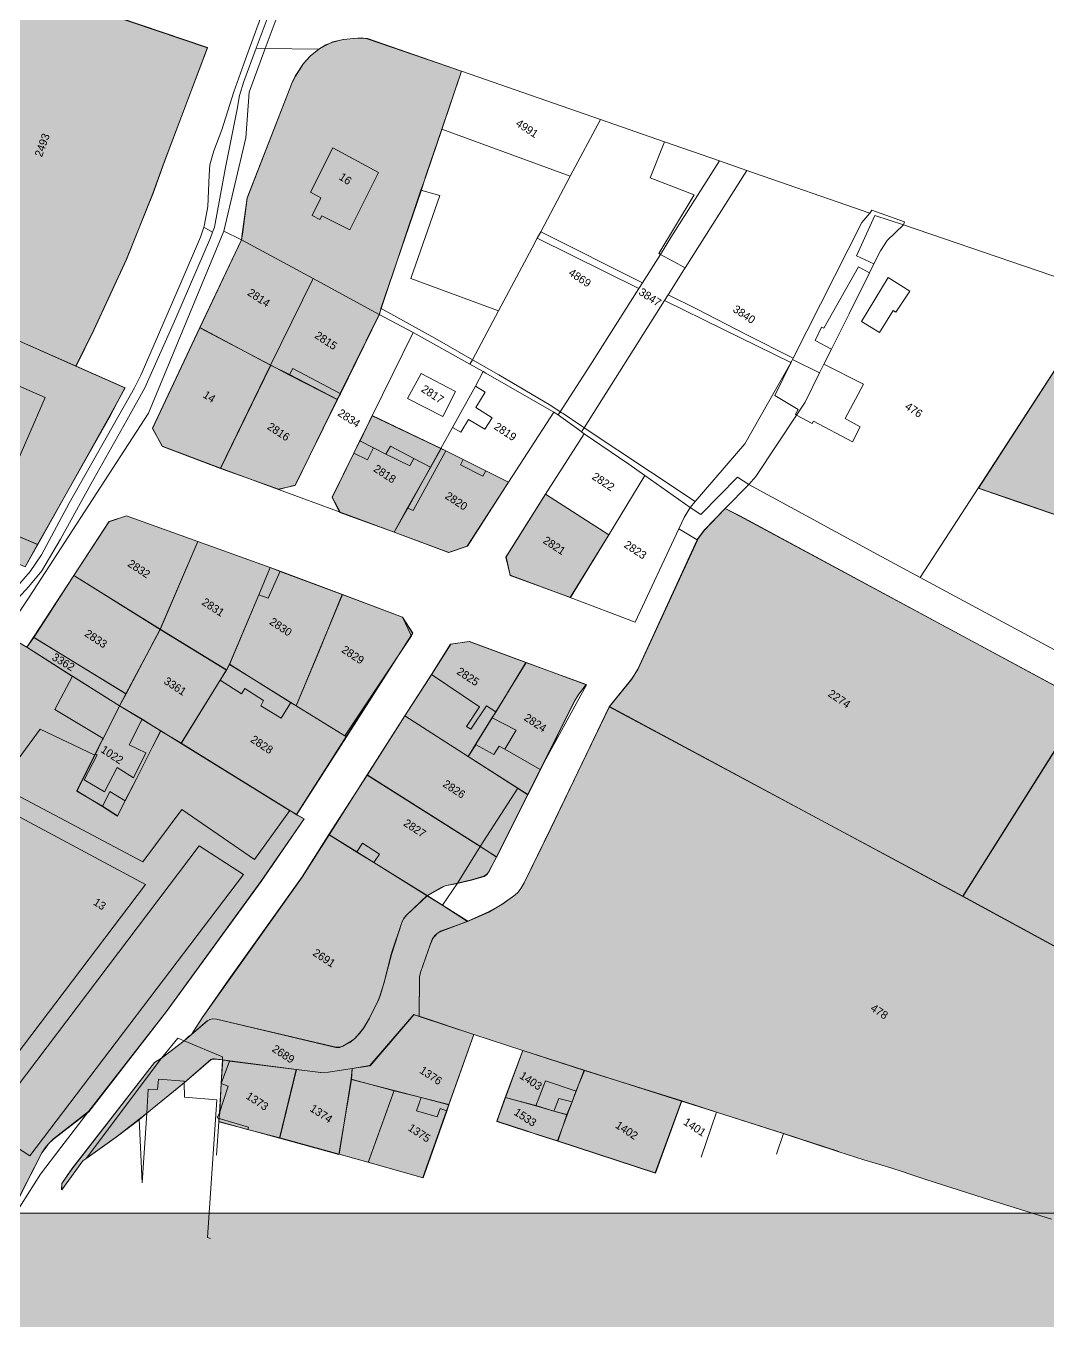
# Model space of a CAD drawing. Header units: metres. Extents: x -334141 to -333355, y -28142 to -27441.
# Drawn here: x -333808.2 to -333648.5, y -28024.6 to -27822.3 of the extents above; entities that cross this region are included whole.
import ezdxf

# ---------------------------------------------------------------- set-up
doc = ezdxf.new("R2010")
doc.units = ezdxf.units.M
for name, color, linetype, lineweight, true_color in [('EB-03-FIGURE-BUILT', 7, 'CONTINUOUS', 18, 0x151515), ('EB-03-FIGURE-VACANT', 7, 'CONTINUOUS', 18, 0xc8bcac), ('EB-BASE-DIVIDING', 7, 'CONTINUOUS', 18, 0xc8bcac), ('EB-BASE-EASEMENTS', 7, 'CONTINUOUS', 18, 0x71806b), ('EB-BASE-ENCROACHED', 7, 'CONTINUOUS', 18, 0x725d47), ('EB-BASE-PARCEL-NUMBERS', 7, 'CONTINUOUS', 9, 0x8a8d90), ('EB-BASE-PARCELS', 7, 'CONTINUOUS', 18, 0x8a8d90), ('EB-BASE-SECTIONS', 7, 'CONTINUOUS', 9, 0xded8cf), ('EB-BASE-SHEETS', 7, 'CONTINUOUS', 9, 0xded8cf), ('EB-BASE-STRUCTURES', 7, 'CONTINUOUS', 18, 0x4e504d), ('EB-KEY-BACKGROUND', 7, 'CONTINUOUS', 0, 0xf4f2ed), ('EB-KEY-TEXT', 7, 'CONTINUOUS', 13, 0x151515)]:
    doc.layers.add(name, color=color, linetype=linetype, lineweight=lineweight, true_color=true_color)
doc.styles.add('OD-INTER', font='Inter.ttf')

msp = doc.modelspace()

# ---------------------------------------------------------------- hatches: boundary and pattern name
at = {"layer": 'EB-03-FIGURE-BUILT', "transparency": 33554630}
for points in [[(-333740.17, -27829.35), (-333743.26, -27838.45), (-333745.64, -27845.47), (-333746.05, -27846.68), (-333746.47, -27848), (-333752.77, -27866.42), (-333752.77, -27866.53), (-333752.99, -27867.3), (-333759.07, -27879.74), (-333759.57, -27880.62), (-333767.02, -27876.8), (-333769.93, -27875.25), (-333781.02, -27869.42), (-333774.52, -27855.67), (-333774.39, -27854.78), (-333773.64, -27849.15), (-333766.61, -27831.08), (-333766.11, -27830.1), (-333764.84, -27828.14), (-333763.78, -27826.96), (-333762.45, -27825.9), (-333761.32, -27825.27), (-333760.28, -27824.75), (-333758.6, -27824.37), (-333757.02, -27824.2), (-333755.72, -27824.14), (-333754.89, -27824.28), (-333740.17, -27829.35)], [(-333845.79, -27855.37), (-333829.29, -27862.61), (-333800.39, -27875.4), (-333792.74, -27878.78), (-333795.22, -27883.46), (-333806.38, -27903.27), (-333810.66, -27901.46), (-333813.67, -27900.13), (-333817.23, -27898.67), (-333820.7, -27897.22), (-333836.01, -27890.46), (-333839.66, -27888.89), (-333865.19, -27877.77), (-333865.47, -27877.76), (-333886.71, -27868.47), (-333902.76, -27861.46), (-333891.65, -27835.21), (-333860.93, -27848.73), (-333853.63, -27851.98), (-333845.79, -27855.37)], [(-333777.81, -27891.41), (-333769.93, -27875.25), (-333767.02, -27876.8), (-333759.57, -27880.62), (-333766.15, -27894.04), (-333768.76, -27894.61), (-333777.81, -27891.41)], [(-333836.01, -27890.46), (-333820.7, -27897.22), (-333817.23, -27898.67), (-333813.67, -27900.13), (-333810.66, -27901.46), (-333806.38, -27903.27), (-333808.35, -27906.76), (-333819.57, -27901.92), (-333822.03, -27900.83), (-333822.81, -27902.03), (-333824.18, -27904.09), (-333825.75, -27906.48), (-333828.68, -27910.92), (-333825.03, -27912.5), (-333822.75, -27913.46), (-333827.54, -27920.62), (-333850.33, -27910.49), (-333860.08, -27906.15), (-333875.94, -27899.15), (-333865.47, -27877.76), (-333865.19, -27877.77), (-333839.66, -27888.89), (-333836.01, -27890.46)], [(-333756, -27887.07), (-333754.1, -27883.14), (-333743.36, -27888.29), (-333745.03, -27891.23), (-333748.59, -27897.54), (-333750.67, -27901.35), (-333759.17, -27898.28), (-333760.38, -27895.91), (-333756.99, -27889.03), (-333756.09, -27887.18), (-333756, -27887.07)], [(-333745.03, -27891.23), (-333743.36, -27888.29), (-333742.63, -27888.65), (-333739.9, -27889.97), (-333736.35, -27891.76), (-333732.8, -27893.55), (-333739.27, -27903.53), (-333742.17, -27904.54), (-333750.67, -27901.35), (-333748.59, -27897.54), (-333745.03, -27891.23)], [(-333787.22, -27916.49), (-333781.37, -27902.82), (-333770.03, -27906.89), (-333771.85, -27911.15), (-333776.39, -27921.98), (-333776.89, -27922.85), (-333787.22, -27916.49)], [(-333770.03, -27906.89), (-333768.48, -27907.5), (-333758.79, -27911.06), (-333762.44, -27920.03), (-333765.98, -27928.46), (-333766.88, -27927.98), (-333773.04, -27924.1), (-333776.39, -27921.98), (-333771.85, -27911.15), (-333770.03, -27906.89)], [(-333750.06, -27920.69), (-333758.18, -27933.28), (-333758.37, -27933.17), (-333765.98, -27928.46), (-333762.44, -27920.03), (-333758.79, -27911.06), (-333749.38, -27914.61), (-333747.8, -27917.11), (-333748, -27917.55), (-333750.06, -27920.69)], [(-333792.57, -27926.63), (-333787.22, -27916.49), (-333776.89, -27922.85), (-333777.87, -27924.48), (-333783.96, -27934.37), (-333787.13, -27932.37), (-333790.03, -27930.6), (-333793.57, -27928.48), (-333792.57, -27926.63)], [(-333797.35, -27936.01), (-333797.45, -27936.12), (-333797.55, -27936.44), (-333800.24, -27941.79), (-333796.25, -27944.15), (-333793.89, -27945.68), (-333792.7, -27943.28), (-333790.91, -27939.9), (-333788.42, -27934.88), (-333787.13, -27932.37), (-333783.96, -27934.37), (-333767.02, -27944.85), (-333766.74, -27944.97), (-333765.93, -27945.44), (-333764.75, -27946.15), (-333771.48, -27955.9), (-333786.27, -27976.25), (-333798.4, -27991.92), (-333803.92, -27996.17), (-333804.68, -27996.92), (-333805.17, -27997.56), (-333805.75, -27998.32), (-333809.23, -28005.19), (-333811.22, -28009.01), (-333811.94, -28011.09), (-333812.85, -28010.61), (-333813.67, -28010.14), (-333837.46, -27996.87), (-333836.67, -27995.67), (-333844.93, -27990.83), (-333852.82, -27986.22), (-333853.36, -27985.87), (-333853.64, -27985.75), (-333824.26, -27940.39), (-333809.96, -27918.24), (-333808.05, -27919.31), (-333801.08, -27923.78), (-333800.9, -27923.89), (-333793.57, -27928.48), (-333796.15, -27933.61), (-333796.25, -27933.72), (-333797.35, -27936.01)], [(-333806.98, -27917.79), (-333792.57, -27926.63), (-333793.57, -27928.48), (-333800.9, -27923.89), (-333801.08, -27923.78), (-333808.05, -27919.31), (-333806.98, -27917.79)], [(-333738.96, -27918.42), (-333730.1, -27921.73), (-333734.81, -27929.45), (-333735.4, -27930.31), (-333737.95, -27934.44), (-333737.95, -27934.55), (-333739.13, -27936.4), (-333749, -27930.05), (-333744.79, -27923.54), (-333741.84, -27918.87), (-333738.96, -27918.42)], [(-333777.87, -27924.48), (-333776.89, -27922.85), (-333776.39, -27921.98), (-333773.04, -27924.1), (-333766.88, -27927.98), (-333765.98, -27928.46), (-333758.37, -27933.17), (-333758.18, -27933.28), (-333765.93, -27945.44), (-333766.74, -27944.97), (-333767.02, -27944.85), (-333783.96, -27934.37), (-333777.87, -27924.48)], [(-333729.81, -27942.39), (-333731.43, -27941.33), (-333739.13, -27936.4), (-333737.95, -27934.55), (-333737.95, -27934.44), (-333735.4, -27930.31), (-333734.81, -27929.45), (-333730.1, -27921.73), (-333720.68, -27925.17), (-333721.36, -27926.03), (-333721.94, -27926.79), (-333722.53, -27927.77), (-333727.82, -27938.46), (-333729.81, -27942.39)], [(-333790.03, -27930.6), (-333787.13, -27932.37), (-333788.42, -27934.88), (-333790.91, -27939.9), (-333792.7, -27943.28), (-333793.89, -27945.68), (-333796.25, -27944.15), (-333800.24, -27941.79), (-333797.55, -27936.44), (-333797.45, -27936.12), (-333797.35, -27936.01), (-333796.25, -27933.72), (-333796.15, -27933.61), (-333793.57, -27928.48), (-333790.03, -27930.6)], [(-333717.1, -27928.63), (-333661.86, -27958.22), (-333639.33, -27970.45), (-333626.7, -27977.33), (-333591.36, -27996.45), (-333584.36, -28000.14), (-333585.73, -28002.2), (-333591.41, -28010.88), (-333600.11, -28024.01), (-333607.71, -28021.63), (-333615.77, -28019.01), (-333621.07, -28017.27), (-333628.77, -28015), (-333633.9, -28013.38), (-333638.02, -28012.01), (-333647.99, -28008.66), (-333658.52, -28005.4), (-333667.77, -28002.41), (-333670.15, -28001.66), (-333671.15, -28001.29), (-333673.07, -28000.67), (-333677.29, -27999.41), (-333681.23, -27998.16), (-333689.92, -27995.3), (-333700.35, -27991.94), (-333705.76, -27990.19), (-333720.96, -27985.44), (-333730.57, -27982.32), (-333738.26, -27979.83), (-333746.77, -27976.98), (-333746.73, -27970.76), (-333746.52, -27969.99), (-333745.08, -27965.83), (-333744.67, -27964.84), (-333744.28, -27964.41), (-333744, -27964.09), (-333743.43, -27963.67), (-333739.21, -27962.15), (-333735.91, -27960.71), (-333733.83, -27959.45), (-333731.84, -27958.08), (-333731.36, -27957.65), (-333730.88, -27957), (-333730.38, -27956.13), (-333726.19, -27947.62), (-333717.1, -27928.63)], [(-333731.43, -27941.33), (-333729.81, -27942.39), (-333734.68, -27952.1), (-333737.22, -27950.45), (-333754.88, -27939.28), (-333749, -27930.05), (-333739.13, -27936.4), (-333731.43, -27941.33)], [(-333737.22, -27950.45), (-333734.68, -27952.1), (-333735.88, -27954.38), (-333736.17, -27954.82), (-333736.64, -27955.13), (-333738.61, -27955.73), (-333740.85, -27956.21), (-333742.71, -27956.59), (-333743.28, -27956.9), (-333745.55, -27958.15), (-333753.88, -27952.97), (-333756.51, -27951.33), (-333760.85, -27948.62), (-333754.88, -27939.28), (-333737.22, -27950.45)], [(-333756.51, -27951.33), (-333753.88, -27952.97), (-333745.55, -27958.15), (-333748.71, -27961.15), (-333749.19, -27961.69), (-333749.49, -27962.34), (-333751.14, -27967.28), (-333752.23, -27971.68), (-333752.85, -27973.66), (-333753.16, -27974.53), (-333754.55, -27977.26), (-333755.44, -27978.78), (-333756.12, -27979.65), (-333756.89, -27980.51), (-333757.65, -27981.04), (-333758.69, -27981.67), (-333759.16, -27981.87), (-333759.81, -27981.85), (-333778.44, -27977.42), (-333779, -27977.4), (-333779.46, -27977.49), (-333779.84, -27977.7), (-333782.32, -27979.83), (-333780.66, -27977.23), (-333776.47, -27971.27), (-333765.07, -27955.24), (-333760.85, -27948.62), (-333756.51, -27951.33)], [(-333748.71, -27961.15), (-333745.55, -27958.15), (-333743.1, -27959.68), (-333739.21, -27962.15), (-333743.43, -27963.67), (-333744, -27964.09), (-333744.28, -27964.41), (-333744.67, -27964.84), (-333745.08, -27965.83), (-333746.52, -27969.99), (-333746.73, -27970.76), (-333746.77, -27976.98), (-333747.59, -27976.73), (-333754.44, -27984.7), (-333757.24, -27985.16), (-333760.96, -27985.69), (-333762.17, -27985.76), (-333765.95, -27985.29), (-333776.36, -27983.93), (-333777.46, -27983.78), (-333778.75, -27983.62), (-333779.03, -27983.61), (-333779.31, -27983.71), (-333783.42, -27987.34), (-333789.33, -27992.13), (-333790.48, -27993.09), (-333794.09, -27995.85), (-333798.84, -27999.23), (-333799.31, -27999.55), (-333802.62, -28004.09), (-333802.59, -28003.09), (-333801.03, -28000.82), (-333788.13, -27984.18), (-333787.08, -27983.55), (-333783.47, -27980.79), (-333782.8, -27980.15), (-333782.32, -27979.83), (-333779.84, -27977.7), (-333779.46, -27977.49), (-333779, -27977.4), (-333778.44, -27977.42), (-333759.81, -27981.85), (-333759.16, -27981.87), (-333758.69, -27981.67), (-333757.65, -27981.04), (-333756.89, -27980.51), (-333756.12, -27979.65), (-333755.44, -27978.78), (-333754.55, -27977.26), (-333753.16, -27974.53), (-333752.85, -27973.66), (-333752.23, -27971.68), (-333751.14, -27967.28), (-333749.49, -27962.34), (-333749.19, -27961.69), (-333748.71, -27961.15)], [(-333746.77, -27976.98), (-333738.26, -27979.83), (-333742.16, -27990.8), (-333746.47, -27989.65), (-333750.69, -27988.61), (-333757.39, -27986.82), (-333757.24, -27985.16), (-333754.44, -27984.7), (-333747.59, -27976.73), (-333746.77, -27976.98)], [(-333777.46, -27983.78), (-333776.36, -27983.93), (-333765.95, -27985.29), (-333768.54, -27995.97), (-333773.59, -27994.68), (-333778.08, -27993.41), (-333778.07, -27992.97), (-333777.94, -27992.09), (-333777.69, -27987.43), (-333777.46, -27983.78)], [(-333722.89, -27990.37), (-333723.7, -27992.34), (-333725.72, -27991.82), (-333728.56, -27990.94), (-333733.33, -27989.66), (-333730.57, -27982.32), (-333720.96, -27985.44), (-333722.28, -27988.72), (-333722.89, -27990.37)], [(-333705.76, -27990.19), (-333709.86, -28001.48), (-333725.14, -27996.5), (-333723.7, -27992.34), (-333722.89, -27990.37), (-333722.28, -27988.72), (-333720.96, -27985.44), (-333705.76, -27990.19)], [(-333759.28, -27998.52), (-333757.39, -27986.82), (-333750.69, -27988.61), (-333746.47, -27989.65), (-333742.16, -27990.8), (-333742.47, -27991.78), (-333746.17, -28002.2), (-333754.79, -27999.79), (-333759.28, -27998.52)], [(-333723.7, -27992.34), (-333725.14, -27996.5), (-333728.25, -27995.51), (-333729.99, -27994.89), (-333734.66, -27993.39), (-333733.33, -27989.66), (-333728.56, -27990.94), (-333725.72, -27991.82), (-333723.7, -27992.34)]]:
    msp.add_hatch(color=256, dxfattribs=at).paths.add_polyline_path(points)
at = {"layer": 'EB-03-FIGURE-VACANT', "transparency": 33554630}
for points in [[(-333829.29, -27862.61), (-333812.78, -27814.57), (-333807.56, -27816.2), (-333779.84, -27825.62), (-333786.59, -27843.58), (-333788.33, -27848.41), (-333792.49, -27858.69), (-333797.6, -27869.73), (-333800.39, -27875.4), (-333829.29, -27862.61)], [(-333609.37, -27874.48), (-333629.05, -27904.98), (-333653.29, -27896.58), (-333659.42, -27894.47), (-333639.74, -27864.08), (-333609.37, -27874.48)], [(-333781.02, -27869.42), (-333769.93, -27875.25), (-333777.81, -27891.41), (-333786.86, -27887.98), (-333788.43, -27885.15), (-333781.02, -27869.42)], [(-333727.04, -27895.42), (-333717.17, -27901.76), (-333723.16, -27911.54), (-333732.58, -27908.1), (-333733.21, -27905.19), (-333727.04, -27895.42)], [(-333781.37, -27902.82), (-333787.22, -27916.49), (-333800.72, -27908.14), (-333795.23, -27899.67), (-333792.52, -27898.77), (-333781.37, -27902.82)], [(-333717.1, -27928.63), (-333713.61, -27924.31), (-333712.63, -27922.79), (-333703.31, -27902.58), (-333703.31, -27902.47), (-333702.24, -27901.07), (-333698.97, -27897.63), (-333696.7, -27898.82), (-333642.73, -27927.92), (-333661.86, -27958.22), (-333717.1, -27928.63)], [(-333787.22, -27916.49), (-333792.57, -27926.63), (-333806.98, -27917.79), (-333800.72, -27908.14), (-333787.22, -27916.49)], [(-333661.86, -27958.22), (-333642.73, -27927.92), (-333620.02, -27940.05), (-333639.33, -27970.45), (-333661.86, -27958.22)], [(-333760.96, -27985.69), (-333757.24, -27985.16), (-333757.39, -27986.82), (-333759.28, -27998.52), (-333768.54, -27995.97), (-333765.95, -27985.29), (-333762.17, -27985.76), (-333760.96, -27985.69)]]:
    msp.add_hatch(color=256, dxfattribs=at).paths.add_polyline_path(points)
at = {"layer": 'EB-KEY-BACKGROUND', "transparency": 33554687}
msp.add_hatch(color=256, dxfattribs=at).paths.add_polyline_path([(-334064.11, -28007.72), (-333479.11, -28007.72), (-333479.11, -28141.72), (-334064.11, -28141.72)])

# ---------------------------------------------------------------- linework, layer by layer
at = {"layer": 'EB-03-FIGURE-BUILT'}
for points in [[(-333740.17, -27829.35), (-333743.26, -27838.45), (-333745.64, -27845.47), (-333746.05, -27846.68), (-333746.47, -27848), (-333752.77, -27866.42), (-333752.77, -27866.53), (-333752.99, -27867.3), (-333759.07, -27879.74), (-333759.57, -27880.62), (-333767.02, -27876.8), (-333769.93, -27875.25), (-333781.02, -27869.42), (-333774.52, -27855.67), (-333774.39, -27854.78), (-333773.64, -27849.15), (-333766.61, -27831.08), (-333766.11, -27830.1), (-333764.84, -27828.14), (-333763.78, -27826.96), (-333762.45, -27825.9), (-333761.32, -27825.27), (-333760.28, -27824.75), (-333758.6, -27824.37), (-333757.02, -27824.2), (-333755.72, -27824.14), (-333754.89, -27824.28), (-333740.17, -27829.35)], [(-333845.79, -27855.37), (-333829.29, -27862.61), (-333800.39, -27875.4), (-333792.74, -27878.78), (-333795.22, -27883.46), (-333806.38, -27903.27), (-333810.66, -27901.46), (-333813.67, -27900.13), (-333817.23, -27898.67), (-333820.7, -27897.22), (-333836.01, -27890.46), (-333839.66, -27888.89), (-333865.19, -27877.77), (-333865.47, -27877.76), (-333886.71, -27868.47), (-333902.76, -27861.46), (-333891.65, -27835.21), (-333860.93, -27848.73), (-333853.63, -27851.98), (-333845.79, -27855.37)], [(-333777.81, -27891.41), (-333769.93, -27875.25), (-333767.02, -27876.8), (-333759.57, -27880.62), (-333766.15, -27894.04), (-333768.76, -27894.61), (-333777.81, -27891.41)], [(-333836.01, -27890.46), (-333820.7, -27897.22), (-333817.23, -27898.67), (-333813.67, -27900.13), (-333810.66, -27901.46), (-333806.38, -27903.27), (-333808.35, -27906.76), (-333819.57, -27901.92), (-333822.03, -27900.83), (-333822.81, -27902.03), (-333824.18, -27904.09), (-333825.75, -27906.48), (-333828.68, -27910.92), (-333825.03, -27912.5), (-333822.75, -27913.46), (-333827.54, -27920.62), (-333850.33, -27910.49), (-333860.08, -27906.15), (-333875.94, -27899.15), (-333865.47, -27877.76), (-333865.19, -27877.77), (-333839.66, -27888.89), (-333836.01, -27890.46)], [(-333756, -27887.07), (-333754.1, -27883.14), (-333743.36, -27888.29), (-333745.03, -27891.23), (-333748.59, -27897.54), (-333750.67, -27901.35), (-333759.17, -27898.28), (-333760.38, -27895.91), (-333756.99, -27889.03), (-333756.09, -27887.18), (-333756, -27887.07)], [(-333745.03, -27891.23), (-333743.36, -27888.29), (-333742.63, -27888.65), (-333739.9, -27889.97), (-333736.35, -27891.76), (-333732.8, -27893.55), (-333739.27, -27903.53), (-333742.17, -27904.54), (-333750.67, -27901.35), (-333748.59, -27897.54), (-333745.03, -27891.23)], [(-333787.22, -27916.49), (-333781.37, -27902.82), (-333770.03, -27906.89), (-333771.85, -27911.15), (-333776.39, -27921.98), (-333776.89, -27922.85), (-333787.22, -27916.49)], [(-333770.03, -27906.89), (-333768.48, -27907.5), (-333758.79, -27911.06), (-333762.44, -27920.03), (-333765.98, -27928.46), (-333766.88, -27927.98), (-333773.04, -27924.1), (-333776.39, -27921.98), (-333771.85, -27911.15), (-333770.03, -27906.89)], [(-333750.06, -27920.69), (-333758.18, -27933.28), (-333758.37, -27933.17), (-333765.98, -27928.46), (-333762.44, -27920.03), (-333758.79, -27911.06), (-333749.38, -27914.61), (-333747.8, -27917.11), (-333748, -27917.55), (-333750.06, -27920.69)], [(-333792.57, -27926.63), (-333787.22, -27916.49), (-333776.89, -27922.85), (-333777.87, -27924.48), (-333783.96, -27934.37), (-333787.13, -27932.37), (-333790.03, -27930.6), (-333793.57, -27928.48), (-333792.57, -27926.63)], [(-333806.98, -27917.79), (-333792.57, -27926.63), (-333793.57, -27928.48), (-333800.9, -27923.89), (-333801.08, -27923.78), (-333808.05, -27919.31), (-333806.98, -27917.79)], [(-333738.96, -27918.42), (-333730.1, -27921.73), (-333734.81, -27929.45), (-333735.4, -27930.31), (-333737.95, -27934.44), (-333737.95, -27934.55), (-333739.13, -27936.4), (-333749, -27930.05), (-333744.79, -27923.54), (-333741.84, -27918.87), (-333738.96, -27918.42)], [(-333777.87, -27924.48), (-333776.89, -27922.85), (-333776.39, -27921.98), (-333773.04, -27924.1), (-333766.88, -27927.98), (-333765.98, -27928.46), (-333758.37, -27933.17), (-333758.18, -27933.28), (-333765.93, -27945.44), (-333766.74, -27944.97), (-333767.02, -27944.85), (-333783.96, -27934.37), (-333777.87, -27924.48)], [(-333729.81, -27942.39), (-333731.43, -27941.33), (-333739.13, -27936.4), (-333737.95, -27934.55), (-333737.95, -27934.44), (-333735.4, -27930.31), (-333734.81, -27929.45), (-333730.1, -27921.73), (-333720.68, -27925.17), (-333721.36, -27926.03), (-333721.94, -27926.79), (-333722.53, -27927.77), (-333727.82, -27938.46), (-333729.81, -27942.39)], [(-333790.03, -27930.6), (-333787.13, -27932.37), (-333788.42, -27934.88), (-333790.91, -27939.9), (-333792.7, -27943.28), (-333793.89, -27945.68), (-333796.25, -27944.15), (-333800.24, -27941.79), (-333797.55, -27936.44), (-333797.45, -27936.12), (-333797.35, -27936.01), (-333796.25, -27933.72), (-333796.15, -27933.61), (-333793.57, -27928.48), (-333790.03, -27930.6)], [(-333731.43, -27941.33), (-333729.81, -27942.39), (-333734.68, -27952.1), (-333737.22, -27950.45), (-333754.88, -27939.28), (-333749, -27930.05), (-333739.13, -27936.4), (-333731.43, -27941.33)], [(-333737.22, -27950.45), (-333734.68, -27952.1), (-333735.88, -27954.38), (-333736.17, -27954.82), (-333736.64, -27955.13), (-333738.61, -27955.73), (-333740.85, -27956.21), (-333742.71, -27956.59), (-333743.28, -27956.9), (-333745.55, -27958.15), (-333753.88, -27952.97), (-333756.51, -27951.33), (-333760.85, -27948.62), (-333754.88, -27939.28), (-333737.22, -27950.45)], [(-333756.51, -27951.33), (-333753.88, -27952.97), (-333745.55, -27958.15), (-333748.71, -27961.15), (-333749.19, -27961.69), (-333749.49, -27962.34), (-333751.14, -27967.28), (-333752.23, -27971.68), (-333752.85, -27973.66), (-333753.16, -27974.53), (-333754.55, -27977.26), (-333755.44, -27978.78), (-333756.12, -27979.65), (-333756.89, -27980.51), (-333757.65, -27981.04), (-333758.69, -27981.67), (-333759.16, -27981.87), (-333759.81, -27981.85), (-333778.44, -27977.42), (-333779, -27977.4), (-333779.46, -27977.49), (-333779.84, -27977.7), (-333782.32, -27979.83), (-333780.66, -27977.23), (-333776.47, -27971.27), (-333765.07, -27955.24), (-333760.85, -27948.62), (-333756.51, -27951.33)], [(-333748.71, -27961.15), (-333745.55, -27958.15), (-333743.1, -27959.68), (-333739.21, -27962.15), (-333743.43, -27963.67), (-333744, -27964.09), (-333744.28, -27964.41), (-333744.67, -27964.84), (-333745.08, -27965.83), (-333746.52, -27969.99), (-333746.73, -27970.76), (-333746.77, -27976.98), (-333747.59, -27976.73), (-333754.44, -27984.7), (-333757.24, -27985.16), (-333760.96, -27985.69), (-333762.17, -27985.76), (-333765.95, -27985.29), (-333776.36, -27983.93), (-333777.46, -27983.78), (-333778.75, -27983.62), (-333779.03, -27983.61), (-333779.31, -27983.71), (-333783.42, -27987.34), (-333789.33, -27992.13), (-333790.48, -27993.09), (-333794.09, -27995.85), (-333798.84, -27999.23), (-333799.31, -27999.55), (-333802.62, -28004.09), (-333802.59, -28003.09), (-333801.03, -28000.82), (-333788.13, -27984.18), (-333787.08, -27983.55), (-333783.47, -27980.79), (-333782.8, -27980.15), (-333782.32, -27979.83), (-333779.84, -27977.7), (-333779.46, -27977.49), (-333779, -27977.4), (-333778.44, -27977.42), (-333759.81, -27981.85), (-333759.16, -27981.87), (-333758.69, -27981.67), (-333757.65, -27981.04), (-333756.89, -27980.51), (-333756.12, -27979.65), (-333755.44, -27978.78), (-333754.55, -27977.26), (-333753.16, -27974.53), (-333752.85, -27973.66), (-333752.23, -27971.68), (-333751.14, -27967.28), (-333749.49, -27962.34), (-333749.19, -27961.69), (-333748.71, -27961.15)], [(-333746.77, -27976.98), (-333738.26, -27979.83), (-333742.16, -27990.8), (-333746.47, -27989.65), (-333750.69, -27988.61), (-333757.39, -27986.82), (-333757.24, -27985.16), (-333754.44, -27984.7), (-333747.59, -27976.73), (-333746.77, -27976.98)], [(-333777.46, -27983.78), (-333776.36, -27983.93), (-333765.95, -27985.29), (-333768.54, -27995.97), (-333773.59, -27994.68), (-333778.08, -27993.41), (-333778.07, -27992.97), (-333777.94, -27992.09), (-333777.69, -27987.43), (-333777.46, -27983.78)], [(-333722.89, -27990.37), (-333723.7, -27992.34), (-333725.72, -27991.82), (-333728.56, -27990.94), (-333733.33, -27989.66), (-333730.57, -27982.32), (-333720.96, -27985.44), (-333722.28, -27988.72), (-333722.89, -27990.37)], [(-333705.76, -27990.19), (-333709.86, -28001.48), (-333725.14, -27996.5), (-333723.7, -27992.34), (-333722.89, -27990.37), (-333722.28, -27988.72), (-333720.96, -27985.44), (-333705.76, -27990.19)], [(-333759.28, -27998.52), (-333757.39, -27986.82), (-333750.69, -27988.61), (-333746.47, -27989.65), (-333742.16, -27990.8), (-333742.47, -27991.78), (-333746.17, -28002.2), (-333754.79, -27999.79), (-333759.28, -27998.52)], [(-333723.7, -27992.34), (-333725.14, -27996.5), (-333728.25, -27995.51), (-333729.99, -27994.89), (-333734.66, -27993.39), (-333733.33, -27989.66), (-333728.56, -27990.94), (-333725.72, -27991.82), (-333723.7, -27992.34)]]:
    msp.add_lwpolyline(points, close=True, dxfattribs=at)
for points in [[(-333809.96, -27918.24), (-333808.05, -27919.31), (-333801.08, -27923.78), (-333800.9, -27923.89), (-333793.57, -27928.48), (-333796.15, -27933.61), (-333796.25, -27933.72), (-333797.35, -27936.01), (-333797.35, -27936.01), (-333797.45, -27936.12), (-333797.55, -27936.44), (-333800.24, -27941.79), (-333796.25, -27944.15), (-333793.89, -27945.68), (-333792.7, -27943.28), (-333790.91, -27939.9), (-333788.42, -27934.88), (-333787.13, -27932.37), (-333783.96, -27934.37), (-333767.02, -27944.85), (-333766.74, -27944.97), (-333765.93, -27945.44), (-333764.75, -27946.15), (-333771.48, -27955.9), (-333786.27, -27976.25), (-333798.4, -27991.92), (-333803.92, -27996.17), (-333804.68, -27996.92), (-333805.17, -27997.56), (-333805.75, -27998.32), (-333809.23, -28005.19)], [(-333647.99, -28008.66), (-333658.52, -28005.4), (-333667.77, -28002.41), (-333670.15, -28001.66), (-333671.15, -28001.29), (-333673.07, -28000.67), (-333677.29, -27999.41), (-333681.23, -27998.16), (-333689.92, -27995.3), (-333700.35, -27991.94), (-333705.76, -27990.19), (-333720.96, -27985.44), (-333730.57, -27982.32), (-333738.26, -27979.83), (-333746.77, -27976.98), (-333746.73, -27970.76), (-333746.52, -27969.99), (-333745.08, -27965.83), (-333744.67, -27964.84), (-333744.28, -27964.41), (-333744, -27964.09), (-333743.43, -27963.67), (-333739.21, -27962.15), (-333735.91, -27960.71), (-333733.83, -27959.45), (-333731.84, -27958.08), (-333731.36, -27957.65), (-333730.88, -27957), (-333730.38, -27956.13), (-333726.19, -27947.62), (-333717.1, -27928.63), (-333717.1, -27928.63), (-333661.86, -27958.22), (-333639.33, -27970.45)]]:
    msp.add_lwpolyline(points, dxfattribs=at)
at = {"layer": 'EB-03-FIGURE-VACANT'}
for points in [[(-333829.29, -27862.61), (-333812.78, -27814.57), (-333807.56, -27816.2), (-333779.84, -27825.62), (-333786.59, -27843.58), (-333788.33, -27848.41), (-333792.49, -27858.69), (-333797.6, -27869.73), (-333800.39, -27875.4), (-333829.29, -27862.61)], [(-333609.37, -27874.48), (-333629.05, -27904.98), (-333653.29, -27896.58), (-333659.42, -27894.47), (-333639.74, -27864.08), (-333609.37, -27874.48)], [(-333781.02, -27869.42), (-333769.93, -27875.25), (-333777.81, -27891.41), (-333786.86, -27887.98), (-333788.43, -27885.15), (-333781.02, -27869.42)], [(-333727.04, -27895.42), (-333717.17, -27901.76), (-333723.16, -27911.54), (-333732.58, -27908.1), (-333733.21, -27905.19), (-333727.04, -27895.42)], [(-333781.37, -27902.82), (-333787.22, -27916.49), (-333800.72, -27908.14), (-333795.23, -27899.67), (-333792.52, -27898.77), (-333781.37, -27902.82)], [(-333717.1, -27928.63), (-333713.61, -27924.31), (-333712.63, -27922.79), (-333703.31, -27902.58), (-333703.31, -27902.47), (-333702.24, -27901.07), (-333698.97, -27897.63), (-333696.7, -27898.82), (-333642.73, -27927.92), (-333661.86, -27958.22), (-333717.1, -27928.63)], [(-333787.22, -27916.49), (-333792.57, -27926.63), (-333806.98, -27917.79), (-333800.72, -27908.14), (-333787.22, -27916.49)], [(-333661.86, -27958.22), (-333642.73, -27927.92), (-333620.02, -27940.05), (-333639.33, -27970.45), (-333661.86, -27958.22)], [(-333760.96, -27985.69), (-333757.24, -27985.16), (-333757.39, -27986.82), (-333759.28, -27998.52), (-333768.54, -27995.97), (-333765.95, -27985.29), (-333762.17, -27985.76), (-333760.96, -27985.69)]]:
    msp.add_lwpolyline(points, close=True, dxfattribs=at)
at = {"layer": 'EB-BASE-DIVIDING'}
for points in [[(-333780.42, -27853.68), (-333780.29, -27853.29), (-333779.81, -27850.49), (-333779.6, -27845.59), (-333779.47, -27843.96), (-333778.84, -27841.76), (-333777.6, -27838.5), (-333775.72, -27832.54), (-333773.91, -27827.47), (-333773.28, -27825.75), (-333770.63, -27818.5), (-333769.61, -27818.64), (-333772.24, -27825.76)], [(-333772.24, -27825.76), (-333774.16, -27830.94), (-333774.82, -27833.14), (-333775.21, -27835.27), (-333777.08, -27844.63), (-333778.73, -27853.68), (-333779.05, -27854.48)], [(-333772.24, -27825.76), (-333770.82, -27825.78)], [(-333770.82, -27825.78), (-333762.45, -27825.88)], [(-333671.14, -27853.31), (-333670.95, -27852.89), (-333676.08, -27851.02), (-333676.35, -27851.52)], [(-333779.05, -27854.48), (-333779.39, -27855.35), (-333784.81, -27867.94), (-333789.61, -27878.82), (-333792.45, -27883.86), (-333798.08, -27893.86), (-333802.83, -27902.44), (-333805.75, -27907.41), (-333807.73, -27909.85), (-333812.22, -27914.71), (-333814.7, -27917.34)], [(-333811.86, -27912.12), (-333809.5, -27909.78), (-333807.57, -27907.48), (-333805.77, -27904.89), (-333801.48, -27896.8), (-333795.45, -27886.24), (-333791.24, -27878.82), (-333790.21, -27876.69), (-333783.97, -27862.29), (-333780.94, -27855.27), (-333780.42, -27853.68)], [(-333780.42, -27853.68), (-333779.05, -27854.48)], [(-333698.96, -27897.64), (-333695.26, -27893.88)], [(-333706.2, -27900.83), (-333703.36, -27902.57)]]:
    msp.add_lwpolyline(points, dxfattribs=at)
at = {"layer": 'EB-BASE-EASEMENTS'}
for points in [[(-333711.88, -27862.39), (-333727.79, -27854.42)], [(-333728.32, -27855.41), (-333712.45, -27863.28)], [(-333688.34, -27874.15), (-333695.57, -27870.5), (-333703.47, -27866.46), (-333707.88, -27864.28)], [(-333738.47, -27874.42), (-333744.34, -27871.06), (-333752.72, -27866.42)], [(-333708.45, -27865.18), (-333699.32, -27869.61), (-333688.71, -27874.85)], [(-333724.75, -27882.53), (-333726.23, -27881.54), (-333734.35, -27876.76), (-333738.47, -27874.42)], [(-333721.01, -27885.04), (-333721.27, -27884.85), (-333721.5, -27884.7), (-333724.3, -27882.82), (-333724.51, -27882.68), (-333724.75, -27882.53)], [(-333703.67, -27896.58), (-333710.66, -27891.91), (-333721.01, -27885.04)], [(-333753.93, -27888.19), (-333756.04, -27887.06)], [(-333747.62, -27889.85), (-333751.28, -27887.93), (-333751.97, -27889.16)], [(-333733.41, -27935.23), (-333734.29, -27934.78), (-333735.11, -27936.08), (-333737.96, -27934.54)], [(-333818.74, -27994.86), (-333789.51, -27956.37), (-333821.35, -27939.34), (-333846.67, -27977.03)]]:
    msp.add_lwpolyline(points, dxfattribs=at)
at = {"layer": 'EB-BASE-ENCROACHED'}
for points in [[(-333671.14, -27853.31), (-333675.57, -27851.87), (-333678.47, -27858.2), (-333675.74, -27859.45)], [(-333682.36, -27872.75), (-333684.93, -27871.38), (-333683.91, -27869.32), (-333683.54, -27869.48), (-333678.13, -27859.91), (-333676.43, -27860.84)], [(-333787.05, -27983.52), (-333784.49, -27980.4), (-333783.48, -27980.83)], [(-333783.48, -27980.83), (-333777.48, -27983.33), (-333777.49, -27983.8)], [(-333798.82, -27999.18), (-333787.05, -27983.52)]]:
    msp.add_lwpolyline(points, dxfattribs=at)
at = {"layer": 'EB-BASE-PARCELS'}
for points in [[(-333800.38, -27875.41), (-333797.59, -27869.77), (-333792.48, -27858.75), (-333788.36, -27848.42), (-333786.59, -27843.55), (-333779.85, -27825.67), (-333807.61, -27816.25), (-333812.81, -27814.56)], [(-333774.55, -27855.67), (-333774.43, -27854.76), (-333773.64, -27849.11), (-333766.63, -27831.1), (-333766.14, -27830.09), (-333764.87, -27828.15), (-333763.82, -27827), (-333762.45, -27825.88)], [(-333762.45, -27825.88), (-333761.34, -27825.22), (-333760.26, -27824.8), (-333758.64, -27824.4), (-333757.01, -27824.21), (-333755.72, -27824.17), (-333754.86, -27824.22)], [(-333740.15, -27829.35), (-333754.86, -27824.22)], [(-333740.15, -27829.35), (-333743.24, -27838.4)], [(-333718.46, -27836.87), (-333740.15, -27829.35)], [(-333718.46, -27836.87), (-333723.18, -27845.74)], [(-333708.46, -27840.35), (-333718.46, -27836.87)], [(-333743.24, -27838.4), (-333745.67, -27845.51), (-333746.06, -27846.67), (-333746.5, -27847.94)], [(-333699.84, -27843.35), (-333708.46, -27840.35)], [(-333709.07, -27857.95), (-333707.45, -27855.32), (-333699.84, -27843.35)], [(-333695.6, -27844.85), (-333699.84, -27843.35)], [(-333723.18, -27845.74), (-333727.79, -27854.42)], [(-333705.2, -27860.04), (-333695.6, -27844.85)], [(-333676.35, -27851.52), (-333695.6, -27844.85)], [(-333746.5, -27847.94), (-333752.72, -27866.42)], [(-333688.34, -27874.15), (-333677.65, -27852.98), (-333676.35, -27851.52)], [(-333727.79, -27854.42), (-333728.32, -27855.41)], [(-333671.14, -27853.31), (-333673.65, -27855.8), (-333674.73, -27857.41), (-333675.74, -27859.45)], [(-333639.74, -27864.08), (-333671.14, -27853.31)], [(-333781.05, -27869.39), (-333774.55, -27855.67)], [(-333728.32, -27855.41), (-333729.13, -27856.95), (-333734.38, -27866.76)], [(-333711.88, -27862.39), (-333709.07, -27857.95)], [(-333707.88, -27864.28), (-333705.41, -27860.38), (-333705.2, -27860.04)], [(-333675.74, -27859.45), (-333676.43, -27860.84)], [(-333769.98, -27875.24), (-333763.34, -27861.74)], [(-333712.45, -27863.28), (-333711.88, -27862.39)], [(-333676.43, -27860.84), (-333679.62, -27867.23), (-333681.24, -27870.47), (-333682.36, -27872.75)], [(-333829.29, -27862.64), (-333800.38, -27875.41)], [(-333724.75, -27882.53), (-333720.11, -27875.34), (-333712.45, -27863.28)], [(-333708.45, -27865.18), (-333707.88, -27864.28)], [(-333659.45, -27894.46), (-333639.74, -27864.08)], [(-333752.72, -27866.42), (-333752.78, -27866.58), (-333753.03, -27867.32)], [(-333721.01, -27885.04), (-333708.45, -27865.18)], [(-333759.11, -27879.71), (-333753.03, -27867.32)], [(-333734.38, -27866.76), (-333738.47, -27874.42)], [(-333781.05, -27869.39), (-333788.45, -27885.12), (-333786.9, -27887.92), (-333777.8, -27891.36)], [(-333769.98, -27875.24), (-333781.05, -27869.39)], [(-333754.14, -27883.16), (-333747.74, -27870.18)], [(-333738.47, -27874.42), (-333738.85, -27875.12)], [(-333688.71, -27874.85), (-333688.62, -27874.7), (-333688.46, -27874.38)], [(-333688.46, -27874.38), (-333688.34, -27874.15)], [(-333682.36, -27872.75), (-333683.54, -27875.11)], [(-333806.34, -27903.28), (-333795.25, -27883.45), (-333792.71, -27878.82), (-333800.38, -27875.41)], [(-333769.98, -27875.24), (-333777.8, -27891.36)], [(-333769.98, -27875.24), (-333767.06, -27876.74)], [(-333767.06, -27876.74), (-333759.56, -27880.61)], [(-333737.99, -27878.52), (-333736.78, -27876.27)], [(-333703.67, -27896.58), (-333695.91, -27887.53), (-333688.73, -27874.9), (-333688.71, -27874.85)], [(-333684.22, -27876.48), (-333686.48, -27881.02), (-333687.82, -27883.05)], [(-333683.54, -27875.11), (-333684.22, -27876.48)], [(-333737.99, -27878.52), (-333741.55, -27884.97)], [(-333768.74, -27894.67), (-333766.14, -27894.03), (-333759.56, -27880.61)], [(-333759.56, -27880.61), (-333759.11, -27879.71)], [(-333732.8, -27893.56), (-333725.73, -27882.61)], [(-333725.06, -27883.01), (-333724.75, -27882.53)], [(-333754.14, -27883.16), (-333756.04, -27887.06)], [(-333754.14, -27883.16), (-333743.37, -27888.29)], [(-333687.82, -27883.05), (-333694.17, -27892.67), (-333695.26, -27893.88)], [(-333741.55, -27884.97), (-333743.37, -27888.29)], [(-333727.02, -27895.42), (-333721, -27885.99)], [(-333721.4, -27885.65), (-333721.01, -27885.04)], [(-333756.04, -27887.06), (-333756.08, -27887.15), (-333757, -27889.02)], [(-333743.37, -27888.29), (-333744.99, -27891.2)], [(-333743.37, -27888.29), (-333742.63, -27888.66)], [(-333742.63, -27888.66), (-333739.89, -27890.01)], [(-333757, -27889.02), (-333760.36, -27895.9), (-333759.12, -27898.24)], [(-333739.89, -27890.01), (-333736.36, -27891.78)], [(-333777.8, -27891.36), (-333768.74, -27894.67)], [(-333744.99, -27891.2), (-333748.55, -27897.58)], [(-333736.36, -27891.78), (-333732.8, -27893.56)], [(-333717.16, -27901.77), (-333711.51, -27892.48)], [(-333768.74, -27894.67), (-333759.12, -27898.24)], [(-333750.67, -27901.33), (-333742.15, -27904.55), (-333739.24, -27903.56), (-333732.8, -27893.56)], [(-333659.45, -27894.46), (-333668.49, -27908.43)], [(-333629.03, -27904.94), (-333653.32, -27896.61), (-333659.45, -27894.46)], [(-333723.17, -27911.57), (-333732.54, -27908.08), (-333733.25, -27905.24), (-333727.02, -27895.42)], [(-333717.16, -27901.77), (-333727.02, -27895.42)], [(-333704.46, -27897.49), (-333703.67, -27896.58)], [(-333781.37, -27902.79), (-333792.51, -27898.78), (-333795.28, -27899.71), (-333800.75, -27908.14)], [(-333750.67, -27901.33), (-333759.12, -27898.24)], [(-333748.55, -27897.58), (-333750.67, -27901.33)], [(-333706.2, -27900.83), (-333705.37, -27899.07), (-333704.46, -27897.49)], [(-333703.36, -27902.57), (-333703.31, -27902.46), (-333702.25, -27901.04), (-333698.96, -27897.64)], [(-333698.96, -27897.64), (-333696.71, -27898.84), (-333642.69, -27927.91)], [(-333723.17, -27911.57), (-333713.03, -27915.4), (-333706.2, -27900.83)], [(-333810.68, -27901.45), (-333806.34, -27903.28)], [(-333787.22, -27916.55), (-333781.37, -27902.79)], [(-333781.37, -27902.79), (-333770.07, -27906.87)], [(-333717.16, -27901.77), (-333723.17, -27911.57)], [(-333717.07, -27928.58), (-333713.63, -27924.34), (-333712.63, -27922.74), (-333703.36, -27902.57)], [(-333806.34, -27903.28), (-333808.34, -27906.78)], [(-333770.07, -27906.87), (-333771.85, -27911.16)], [(-333770.07, -27906.87), (-333768.48, -27907.46)], [(-333800.75, -27908.14), (-333807.02, -27917.77)], [(-333800.75, -27908.14), (-333787.22, -27916.55)], [(-333768.48, -27907.46), (-333758.75, -27911.08)], [(-333771.85, -27911.16), (-333776.42, -27922.03)], [(-333758.75, -27911.08), (-333762.49, -27920.08)], [(-333758.75, -27911.08), (-333749.39, -27914.62)], [(-333749.39, -27914.62), (-333747.78, -27917.11), (-333748.03, -27917.5)], [(-333787.22, -27916.55), (-333792.59, -27926.61)], [(-333776.88, -27922.9), (-333787.22, -27916.55)], [(-333853.35, -27985.87), (-333853.63, -27985.71), (-333824.26, -27940.44), (-333809.99, -27918.24), (-333808.08, -27919.31)], [(-333807.02, -27917.77), (-333808.08, -27919.31)], [(-333807.02, -27917.77), (-333792.59, -27926.61)], [(-333748.03, -27917.5), (-333750.04, -27920.66)], [(-333730.07, -27921.72), (-333738.92, -27918.42), (-333741.87, -27918.86), (-333744.83, -27923.56)], [(-333808.08, -27919.31), (-333801.06, -27923.77), (-333800.94, -27923.84)], [(-333762.49, -27920.08), (-333765.97, -27928.49)], [(-333750.04, -27920.66), (-333758.15, -27933.33)], [(-333776.88, -27922.9), (-333777.87, -27924.49)], [(-333776.42, -27922.03), (-333776.88, -27922.9)], [(-333776.42, -27922.03), (-333773.03, -27924.13), (-333766.85, -27927.95)], [(-333734.79, -27929.4), (-333730.07, -27921.72)], [(-333730.07, -27921.72), (-333720.64, -27925.22)], [(-333800.94, -27923.84), (-333793.57, -27928.47)], [(-333777.87, -27924.49), (-333783.96, -27934.32)], [(-333744.83, -27923.56), (-333749.01, -27930.06)], [(-333720.64, -27925.22), (-333721.38, -27926.05), (-333721.96, -27926.8), (-333722.53, -27927.75), (-333727.86, -27938.41)], [(-333792.59, -27926.61), (-333793.57, -27928.47)], [(-333793.57, -27928.47), (-333796.16, -27933.57)], [(-333793.57, -27928.47), (-333790.07, -27930.55)], [(-333766.85, -27927.95), (-333765.97, -27928.49)], [(-333758.39, -27933.19), (-333765.97, -27928.49)], [(-333717.07, -27928.58), (-333726.22, -27947.57), (-333730.37, -27956.11), (-333730.89, -27957.02), (-333731.33, -27957.6), (-333731.83, -27958.08), (-333733.87, -27959.5), (-333735.95, -27960.68), (-333739.16, -27962.11)], [(-333661.85, -27958.27), (-333717.07, -27928.58)], [(-333642.69, -27927.91), (-333661.85, -27958.27)], [(-333790.07, -27930.55), (-333787.17, -27932.38)], [(-333754.89, -27939.3), (-333749.01, -27930.06)], [(-333749.01, -27930.06), (-333739.1, -27936.39)], [(-333737.96, -27934.54), (-333737.92, -27934.49), (-333735.38, -27930.36)], [(-333735.38, -27930.36), (-333734.79, -27929.4)], [(-333788.42, -27934.88), (-333787.17, -27932.38)], [(-333787.17, -27932.38), (-333783.96, -27934.32)], [(-333765.93, -27945.49), (-333758.15, -27933.33)], [(-333758.15, -27933.33), (-333758.39, -27933.19)], [(-333796.16, -27933.57), (-333796.24, -27933.73), (-333797.38, -27935.99)], [(-333792.7, -27943.31), (-333790.93, -27939.89), (-333788.42, -27934.88)], [(-333783.96, -27934.32), (-333767, -27944.82)], [(-333739.1, -27936.39), (-333737.96, -27934.54)], [(-333797.47, -27936.16), (-333797.58, -27936.39), (-333800.25, -27941.74), (-333796.24, -27944.2)], [(-333797.38, -27935.99), (-333797.47, -27936.16)], [(-333731.39, -27941.33), (-333739.1, -27936.39)], [(-333760.89, -27948.58), (-333754.89, -27939.3)], [(-333737.24, -27950.46), (-333754.89, -27939.3)], [(-333727.86, -27938.41), (-333729.79, -27942.35)], [(-333729.79, -27942.35), (-333731.39, -27941.33)], [(-333796.24, -27944.2), (-333793.88, -27945.71), (-333792.7, -27943.31)], [(-333734.69, -27952.08), (-333729.79, -27942.35)], [(-333765.93, -27945.49), (-333764.75, -27946.15), (-333771.49, -27955.94), (-333786.28, -27976.27), (-333798.44, -27991.87)], [(-333767, -27944.82), (-333766.73, -27944.99), (-333765.93, -27945.49)], [(-333782.34, -27979.84), (-333780.68, -27977.23), (-333776.49, -27971.22), (-333765.04, -27955.2), (-333760.89, -27948.58)], [(-333756.53, -27951.29), (-333760.89, -27948.58)], [(-333753.88, -27952.94), (-333756.53, -27951.29)], [(-333734.69, -27952.08), (-333737.24, -27950.46)], [(-333745.51, -27958.12), (-333753.88, -27952.94)], [(-333734.69, -27952.08), (-333735.85, -27954.36), (-333736.21, -27954.78), (-333736.66, -27955.1), (-333738.58, -27955.68), (-333740.81, -27956.17)], [(-333740.81, -27956.17), (-333742.71, -27956.61), (-333743.32, -27956.85), (-333745.51, -27958.12)], [(-333745.51, -27958.12), (-333748.73, -27961.14), (-333749.16, -27961.63), (-333749.46, -27962.31), (-333751.11, -27967.31), (-333752.22, -27971.65), (-333752.84, -27973.65), (-333753.17, -27974.55), (-333754.52, -27977.28), (-333755.47, -27978.81), (-333756.1, -27979.64), (-333756.88, -27980.48), (-333757.61, -27981.05), (-333758.68, -27981.67), (-333759.19, -27981.82), (-333759.79, -27981.81), (-333778.45, -27977.41), (-333779.04, -27977.39), (-333779.43, -27977.46), (-333779.89, -27977.71), (-333782.34, -27979.84)], [(-333743.11, -27959.63), (-333745.51, -27958.12)], [(-333739.16, -27962.11), (-333743.11, -27959.63)], [(-333661.85, -27958.27), (-333639.36, -27970.5)], [(-333739.16, -27962.11), (-333743.39, -27963.71), (-333743.98, -27964.06), (-333744.33, -27964.38), (-333744.63, -27964.83), (-333745.08, -27965.81), (-333746.52, -27969.97), (-333746.72, -27970.79), (-333746.78, -27977.01)], [(-333747.6, -27976.72), (-333754.48, -27984.67)], [(-333746.78, -27977.01), (-333747.6, -27976.72)], [(-333746.78, -27977.01), (-333738.25, -27979.8)], [(-333782.34, -27979.84), (-333782.76, -27980.2), (-333783.48, -27980.83)], [(-333738.25, -27979.8), (-333742.16, -27990.77)], [(-333730.59, -27982.35), (-333738.25, -27979.8)], [(-333783.48, -27980.83), (-333787.05, -27983.52)], [(-333787.05, -27983.52), (-333788.13, -27984.18), (-333801.03, -28000.84), (-333802.62, -28003.08), (-333802.64, -28004.08)], [(-333777.49, -27983.8), (-333778.73, -27983.66), (-333779.02, -27983.66), (-333779.33, -27983.76), (-333783.47, -27987.38)], [(-333777.7, -27987.46), (-333777.49, -27983.8)], [(-333777.49, -27983.8), (-333776.4, -27983.98)], [(-333776.4, -27983.98), (-333765.97, -27985.27)], [(-333733.29, -27989.65), (-333730.59, -27982.35)], [(-333730.59, -27982.35), (-333720.98, -27985.4)], [(-333768.59, -27996), (-333765.97, -27985.27)], [(-333757.25, -27985.14), (-333760.92, -27985.7), (-333762.14, -27985.76), (-333765.97, -27985.27)], [(-333757.35, -27986.83), (-333757.25, -27985.14)], [(-333757.25, -27985.14), (-333754.48, -27984.67)], [(-333720.98, -27985.4), (-333722.24, -27988.68)], [(-333705.78, -27990.24), (-333720.98, -27985.4)], [(-333783.47, -27987.38), (-333789.31, -27992.12)], [(-333777.98, -27992.04), (-333777.7, -27987.46)], [(-333759.33, -27998.56), (-333757.35, -27986.83)], [(-333757.35, -27986.83), (-333750.67, -27988.56)], [(-333750.67, -27988.56), (-333746.44, -27989.66)], [(-333746.44, -27989.66), (-333742.16, -27990.77)], [(-333733.29, -27989.65), (-333734.66, -27993.43), (-333730, -27994.91)], [(-333728.53, -27990.99), (-333733.29, -27989.65)], [(-333722.24, -27988.68), (-333722.88, -27990.36)], [(-333798.44, -27991.87), (-333803.91, -27996.15), (-333804.72, -27996.95), (-333805.18, -27997.53), (-333805.74, -27998.33), (-333809.23, -28005.15), (-333811.25, -28009.03), (-333811.97, -28011.14)], [(-333798.44, -27991.87), (-333802.76, -27997.49), (-333805.95, -28001.67), (-333809.9, -28007.89), (-333811.29, -28011.4)], [(-333778.03, -27992.96), (-333777.98, -27992.04)], [(-333742.5, -27991.73), (-333746.22, -28002.16)], [(-333742.16, -27990.77), (-333742.5, -27991.73)], [(-333725.75, -27991.78), (-333728.53, -27990.99)], [(-333723.66, -27992.37), (-333725.75, -27991.78)], [(-333722.88, -27990.36), (-333723.66, -27992.37)], [(-333709.9, -28001.44), (-333705.78, -27990.24)], [(-333705.78, -27990.24), (-333700.34, -27991.95)], [(-333700.34, -27991.95), (-333702.71, -27998.98)], [(-333689.88, -27995.3), (-333700.34, -27991.95)], [(-333790.51, -27993.07), (-333794.07, -27995.81), (-333798.82, -27999.18)], [(-333790.51, -27993.07), (-333789.31, -27992.12)], [(-333790.04, -28003.02), (-333790.51, -27993.07)], [(-333778.06, -27993.46), (-333778.45, -27998.68)], [(-333778.06, -27993.46), (-333778.03, -27992.96)], [(-333773.56, -27994.67), (-333778.06, -27993.46)], [(-333725.15, -27996.45), (-333723.66, -27992.37)], [(-333768.59, -27996), (-333773.56, -27994.67)], [(-333759.33, -27998.56), (-333768.59, -27996)], [(-333730, -27994.91), (-333728.28, -27995.46)], [(-333728.28, -27995.46), (-333725.15, -27996.45)], [(-333690.94, -27998.53), (-333689.88, -27995.3)], [(-333689.88, -27995.3), (-333681.22, -27998.12)], [(-333725.15, -27996.45), (-333709.9, -28001.44)]]:
    msp.add_lwpolyline(points, dxfattribs=at)
at = {"layer": 'EB-BASE-SECTIONS'}
for points in [[(-333763.34, -27861.74), (-333774.55, -27855.67)], [(-333753.03, -27867.32), (-333758.28, -27864.47), (-333763.34, -27861.74)], [(-333747.74, -27870.18), (-333753.03, -27867.32)], [(-333738.85, -27875.12), (-333747.27, -27870.44), (-333747.74, -27870.18)], [(-333736.78, -27876.27), (-333738.85, -27875.12)], [(-333725.73, -27882.61), (-333736.34, -27876.51), (-333736.78, -27876.27)], [(-333725.06, -27883.01), (-333725.73, -27882.61)], [(-333721.4, -27885.65), (-333721.66, -27885.46), (-333721.89, -27885.29), (-333724.63, -27883.32), (-333724.83, -27883.18), (-333725.06, -27883.01)], [(-333721, -27885.99), (-333721.4, -27885.65)], [(-333711.51, -27892.48), (-333714, -27890.71), (-333721, -27885.99)], [(-333704.46, -27897.49), (-333711.51, -27892.48)], [(-333668.49, -27908.43), (-333675.2, -27904.82), (-333695.26, -27893.88)], [(-333640.96, -27923.25), (-333641.43, -27923), (-333655.67, -27915.33), (-333668.49, -27908.43)]]:
    msp.add_lwpolyline(points, dxfattribs=at)
at = {"layer": 'EB-BASE-SHEETS'}
for points in [[(-333770.82, -27825.78), (-333767.89, -27817.8), (-333743.01, -27731.7), (-333743.4, -27727.81)], [(-333777.28, -27854.34), (-333773.87, -27839.74), (-333773.33, -27832.6), (-333770.82, -27825.78)], [(-333873.31, -28010.77), (-333862.22, -27993.1), (-333807.7, -27911.49), (-333789.07, -27882.74), (-333777.28, -27854.34)], [(-333777.28, -27854.34), (-333774.55, -27855.67)], [(-333695.26, -27893.88), (-333697.03, -27892.78), (-333702.77, -27898.61), (-333704.46, -27897.49)]]:
    msp.add_lwpolyline(points, dxfattribs=at)
at = {"layer": 'EB-BASE-STRUCTURES'}
for points in [[(-333723.18, -27845.74), (-333743.24, -27838.4)], [(-333753.11, -27845.15), (-333757.62, -27854.09), (-333761.96, -27851.94), (-333762.29, -27852.52), (-333763.51, -27851.87), (-333762.12, -27849.1), (-333763.76, -27848.21), (-333760.24, -27841.33)], [(-333760.24, -27841.33), (-333753.11, -27845.15)], [(-333708.46, -27840.35), (-333710.67, -27845.98), (-333703.84, -27848.65), (-333709.34, -27857.82), (-333709.07, -27857.95)], [(-333746.5, -27847.94), (-333743.54, -27848.75), (-333748.08, -27861.7), (-333734.38, -27866.76)], [(-333709.07, -27857.95), (-333705.2, -27860.04)], [(-333673.49, -27861.57), (-333677.66, -27868.43), (-333674.84, -27870.17), (-333672.73, -27866.71), (-333672.29, -27866.96), (-333670.13, -27863.69)], [(-333670.13, -27863.69), (-333673.49, -27861.57)], [(-333836.84, -27882.39), (-333810.97, -27893.65), (-333805.2, -27880.3), (-333831.09, -27869)], [(-333687.82, -27883.05), (-333688.01, -27882.93), (-333687.59, -27882.16), (-333691.23, -27879.99), (-333688.72, -27874.9), (-333688.46, -27874.38)], [(-333688.46, -27874.38), (-333684.22, -27876.48)], [(-333767.06, -27876.74), (-333766.5, -27875.79), (-333759.11, -27879.71)], [(-333748.6, -27880.49), (-333746.48, -27876.58)], [(-333746.48, -27876.58), (-333741.12, -27879.36), (-333743.09, -27883.27), (-333748.6, -27880.49)], [(-333683.54, -27875.11), (-333677.35, -27878.21), (-333680.21, -27883.6), (-333677.88, -27884.87), (-333679.06, -27887.25), (-333685.15, -27883.99), (-333685.38, -27884.37), (-333687.82, -27883.05)], [(-333737.99, -27878.52), (-333736.47, -27879.46), (-333737.95, -27881.89), (-333735.38, -27883.46), (-333736.52, -27885.28), (-333739.05, -27883.74), (-333740.29, -27885.73), (-333741.55, -27884.97)], [(-333753.93, -27888.19), (-333754.84, -27890.06), (-333757, -27889.02)], [(-333751.97, -27889.16), (-333753.93, -27888.19)], [(-333748.55, -27897.58), (-333747.73, -27897.98), (-333742.63, -27888.66)], [(-333747.62, -27889.85), (-333748.25, -27891.01), (-333751.97, -27889.16)], [(-333744.99, -27891.2), (-333747.62, -27889.85)], [(-333739.89, -27890.01), (-333740.34, -27890.82), (-333736.81, -27892.58), (-333736.36, -27891.78)], [(-333771.85, -27911.16), (-333770.36, -27911.67), (-333768.48, -27907.46)], [(-333749.39, -27914.62), (-333748.03, -27917.5)], [(-333758.39, -27933.19), (-333750.04, -27920.66)], [(-333800.94, -27923.84), (-333803.69, -27929.04), (-333796.16, -27933.57)], [(-333766.85, -27927.95), (-333768.34, -27930.43), (-333771.53, -27928.46), (-333771.07, -27927.66), (-333774.03, -27925.75), (-333774.54, -27926.58), (-333777.87, -27924.49)], [(-333734.79, -27929.4), (-333736.27, -27928.46), (-333738.71, -27932.15), (-333739.36, -27931.7), (-333737.37, -27928.63), (-333744.83, -27923.56)], [(-333720.64, -27925.22), (-333727.86, -27938.41)], [(-333790.07, -27930.55), (-333792.09, -27934.55), (-333789.46, -27935.83), (-333791.42, -27939.72), (-333793.96, -27938.13), (-333795.93, -27941.89), (-333799.11, -27940.03), (-333797.1, -27936.14), (-333797.38, -27935.99)], [(-333733.41, -27935.23), (-333731.65, -27932.28), (-333735.38, -27930.36)], [(-333797.47, -27936.16), (-333806.01, -27932.11), (-333812.47, -27940.93), (-333789.97, -27952.84), (-333783.84, -27944.66), (-333772.48, -27952.49), (-333767, -27944.82)], [(-333727.86, -27938.41), (-333733.41, -27935.23)], [(-333737.24, -27950.46), (-333731.39, -27941.33)], [(-333796.24, -27944.2), (-333795.11, -27941.84), (-333792.7, -27943.31)], [(-333807.62, -27998.78), (-333774.23, -27954.85), (-333781.16, -27950.37), (-333814.46, -27994.33)], [(-333756.53, -27951.29), (-333755.61, -27949.92), (-333752.97, -27951.65), (-333753.88, -27952.94)], [(-333740.81, -27956.17), (-333737.24, -27950.46)], [(-333743.11, -27959.63), (-333740.81, -27956.17)], [(-333776.4, -27983.98), (-333777.7, -27987.46)], [(-333789.31, -27992.12), (-333789.12, -27988.34), (-333787.64, -27988.41), (-333787.48, -27986.81), (-333783.48, -27987.13), (-333783.47, -27987.38)], [(-333783.47, -27987.38), (-333783.45, -27989.62), (-333778.39, -27990.05), (-333779.82, -28011.56), (-333779.37, -28011.68)], [(-333777.7, -27987.46), (-333776.59, -27987.88), (-333777.98, -27992.04)], [(-333728.53, -27990.99), (-333727.05, -27987.08), (-333722.24, -27988.68)], [(-333754.75, -27999.81), (-333750.67, -27988.56)], [(-333746.44, -27989.66), (-333747.17, -27991.76), (-333743.99, -27992.69), (-333743.51, -27991.41), (-333742.5, -27991.73)], [(-333725.75, -27991.78), (-333724.98, -27989.84), (-333722.88, -27990.36)], [(-333778.03, -27992.96), (-333778.32, -27992.86), (-333777.98, -27992.04)], [(-333790.04, -28003.02), (-333789.31, -27992.12)], [(-333778.03, -27992.96), (-333773.46, -27994.29), (-333773.56, -27994.67)], [(-333814.46, -27994.33), (-333807.62, -27998.78)]]:
    msp.add_lwpolyline(points, dxfattribs=at)
at = {"layer": 'EB-KEY-TEXT'}
msp.add_lwpolyline([(-334064.11, -28007.72), (-333479.11, -28007.72), (-333479.11, -28141.72), (-334064.11, -28141.72)], close=True, dxfattribs=at)

# ---------------------------------------------------------------- texts
at = {"layer": 'EB-BASE-PARCEL-NUMBERS', "style": 'OD-INTER'}
for s, rotation, p in [('4991', 326.4553, (-333731.81, -27837.77)), ('2493', 69.9902, (-333805.72, -27842.84)), ('16', 326.4553, (-333759.42, -27846.14)), ('4869', 326.4553, (-333723.57, -27861.11)), ('2814', 326.646, (-333773.71, -27864.23)), ('3847', 326.4553, (-333712.6, -27864.13)), ('3840', 326.4553, (-333697.9, -27866.81)), ('2815', 326.646, (-333763.22, -27870.91)), ('2817', 326.646, (-333746.57, -27879.29)), ('14', 326.646, (-333780.68, -27880.18)), ('2834', 326.646, (-333759.62, -27883.04)), ('476', 326.4553, (-333671.01, -27882)), ('2816', 326.646, (-333770.63, -27885.15)), ('2819', 326.646, (-333735.21, -27885.14)), ('2818', 326.646, (-333754.04, -27891.74)), ('2822', 326.646, (-333719.9, -27892.96)), ('2820', 326.646, (-333742.86, -27895.98)), ('2821', 326.646, (-333727.56, -27902.94)), ('2823', 326.646, (-333714.9, -27903.61)), ('2832', 326.646, (-333792.43, -27906.57)), ('2831', 326.646, (-333780.85, -27912.57)), ('2830', 326.646, (-333770.29, -27915.64)), ('2833', 326.646, (-333799.16, -27917.49)), ('2829', 326.646, (-333759.02, -27920.01)), ('3362', 329.0444, (-333804.26, -27921.21)), ('2825', 326.646, (-333741.03, -27923.41)), ('3361', 326.646, (-333786.78, -27924.92)), ('2274', 326.646, (-333683.04, -27926.88)), ('2824', 326.646, (-333730.53, -27930.62)), ('2828', 326.646, (-333773.24, -27934.03)), ('1022', 326.646, (-333796.64, -27935.62)), ('2826', 326.646, (-333743.2, -27940.98)), ('2827', 326.646, (-333749.35, -27947.1)), ('13', 326.646, (-333797.8, -27959.45)), ('2691', 326.646, (-333763.52, -27967.37)), ('478', 326.646, (-333676.39, -27976)), ('2689', 326.646, (-333769.88, -27982.37)), ('1376', 326.646, (-333746.84, -27985.73)), ('1403', 326.646, (-333731.22, -27986.56)), ('1373', 326.646, (-333773.96, -27989.74)), ('1374', 326.646, (-333763.96, -27991.69)), ('1533', 326.646, (-333732.09, -27992.26)), ('1375', 326.646, (-333748.64, -27994.71)), ('1402', 326.646, (-333716.24, -27994.29)), ('1401', 326.646, (-333705.61, -27993.79))]:
    msp.add_text(s, height=1.25, rotation=rotation, dxfattribs=at).set_placement(p)

doc.saveas('drawing.dxf')
